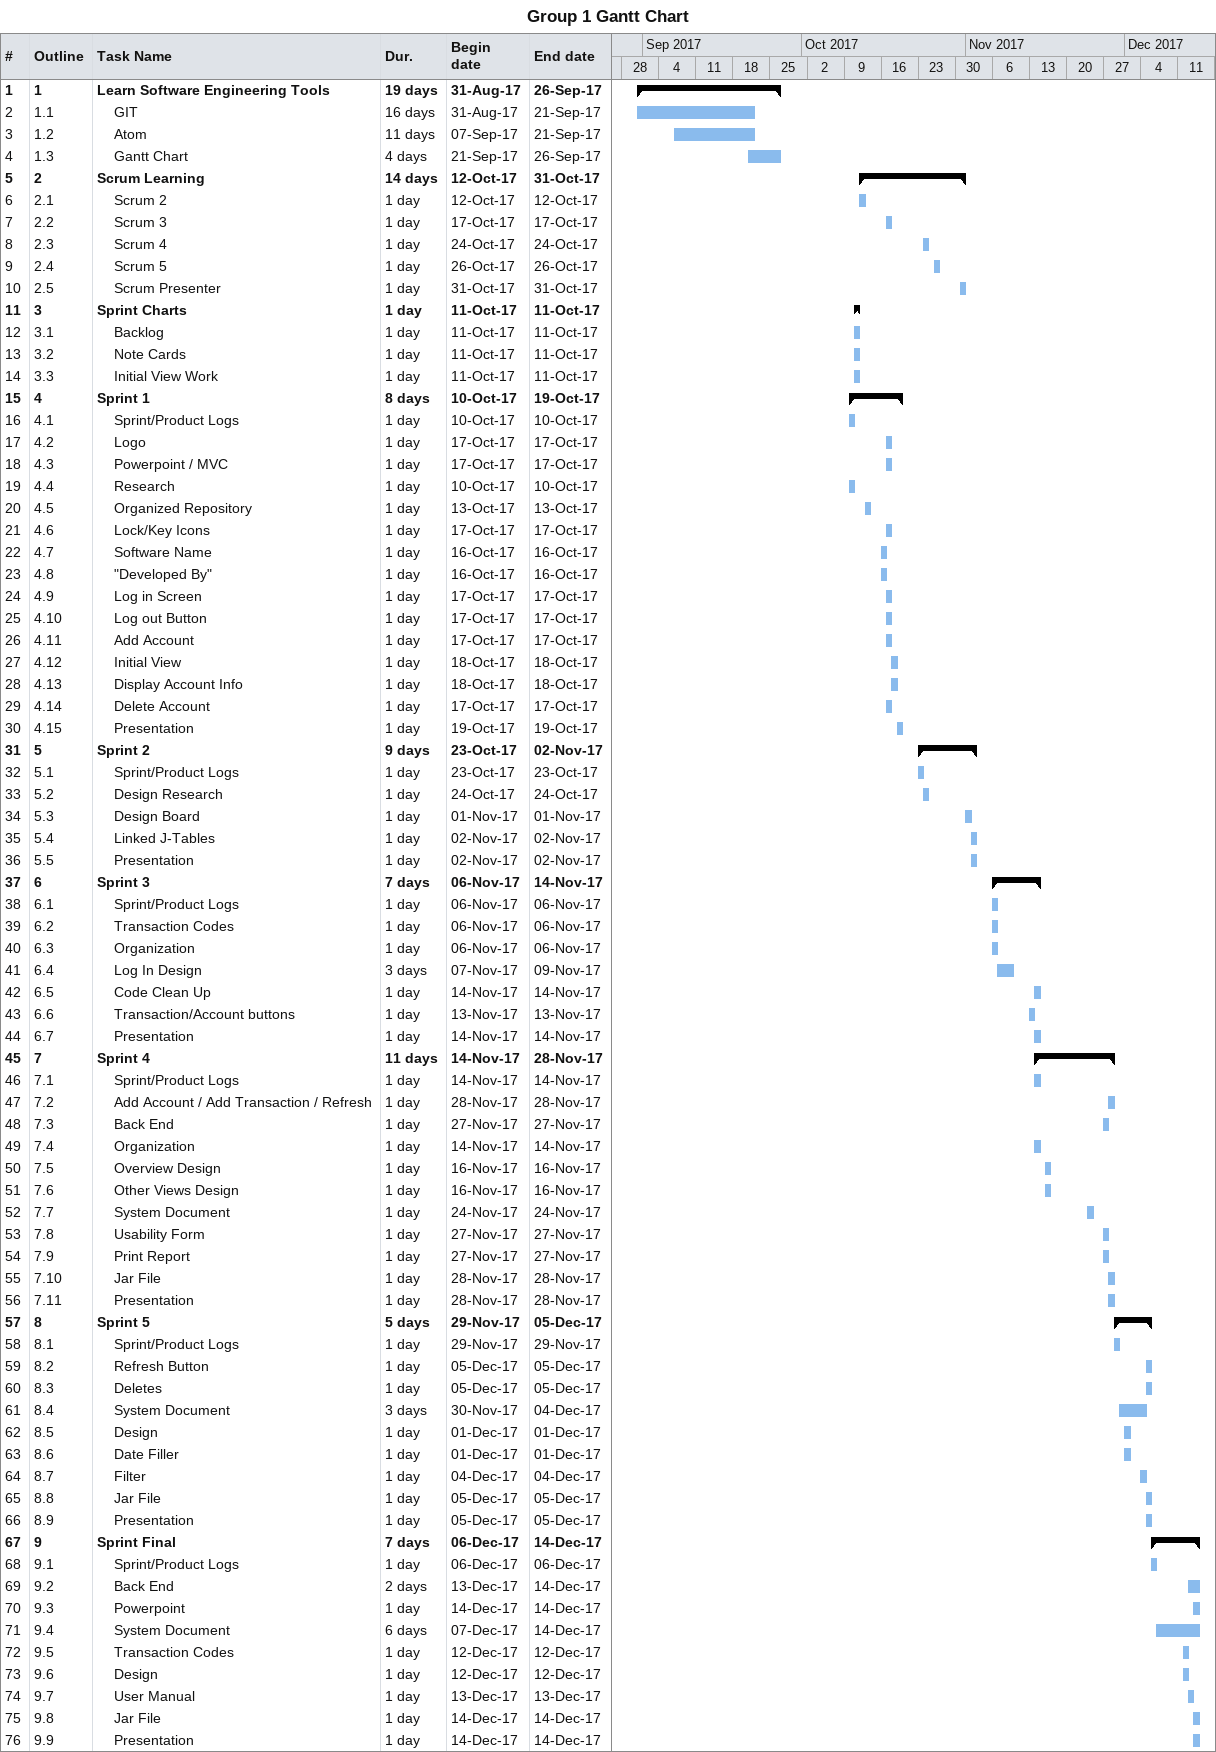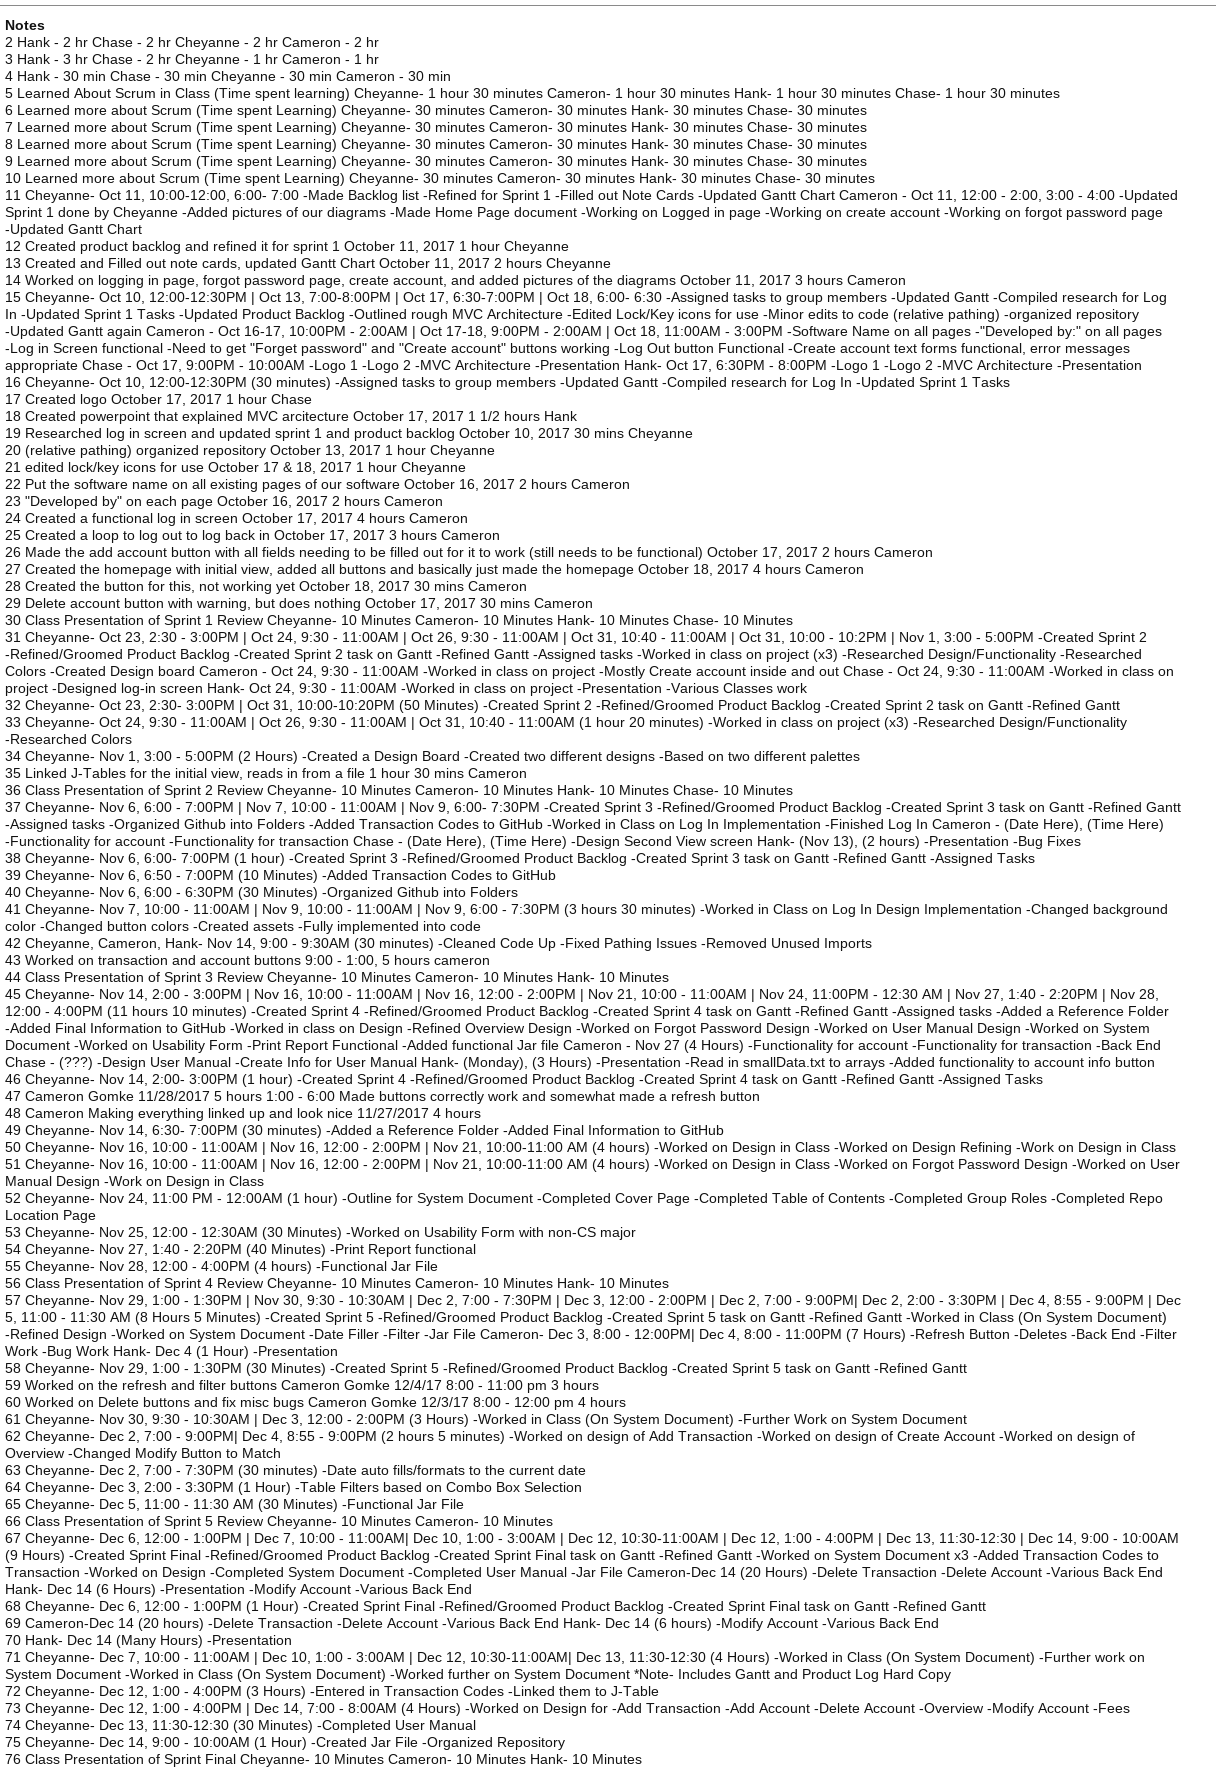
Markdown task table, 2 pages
Group 1 Gantt Chart

| ID | WBS | Task | Duration | Start | Finish |
|---|---|---|---|---|---|
| 1 | 1 | **Learn Software Engineering Tools** | 19d | 2017-08-31 | 2017-09-26 |
| 2 | 1.1 | GIT | 16d | 2017-08-31 | 2017-09-21 |
| 3 | 1.2 | Atom | 11d | 2017-09-07 | 2017-09-21 |
| 4 | 1.3 | Gantt Chart | 4d | 2017-09-21 | 2017-09-26 |
| 5 | 2 | **Scrum Learning** | 14d | 2017-10-12 | 2017-10-31 |
| 6 | 2.1 | Scrum 2 | 1d | 2017-10-12 | 2017-10-12 |
| 7 | 2.2 | Scrum 3 | 1d | 2017-10-17 | 2017-10-17 |
| 8 | 2.3 | Scrum 4 | 1d | 2017-10-24 | 2017-10-24 |
| 9 | 2.4 | Scrum 5 | 1d | 2017-10-26 | 2017-10-26 |
| 10 | 2.5 | Scrum Presenter | 1d | 2017-10-31 | 2017-10-31 |
| 11 | 3 | **Sprint Charts** | 1d | 2017-10-11 | 2017-10-11 |
| 12 | 3.1 | Backlog | 1d | 2017-10-11 | 2017-10-11 |
| 13 | 3.2 | Note Cards | 1d | 2017-10-11 | 2017-10-11 |
| 14 | 3.3 | Initial View Work | 1d | 2017-10-11 | 2017-10-11 |
| 15 | 4 | **Sprint 1** | 8d | 2017-10-10 | 2017-10-19 |
| 16 | 4.1 | Sprint/Product Logs | 1d | 2017-10-10 | 2017-10-10 |
| 17 | 4.2 | Logo | 1d | 2017-10-17 | 2017-10-17 |
| 18 | 4.3 | Powerpoint / MVC | 1d | 2017-10-17 | 2017-10-17 |
| 19 | 4.4 | Research | 1d | 2017-10-10 | 2017-10-10 |
| 20 | 4.5 | Organized Repository | 1d | 2017-10-13 | 2017-10-13 |
| 21 | 4.6 | Lock/Key Icons | 1d | 2017-10-17 | 2017-10-17 |
| 22 | 4.7 | Software Name | 1d | 2017-10-16 | 2017-10-16 |
| 23 | 4.8 | "Developed By" | 1d | 2017-10-16 | 2017-10-16 |
| 24 | 4.9 | Log in Screen | 1d | 2017-10-17 | 2017-10-17 |
| 25 | 4.10 | Log out Button | 1d | 2017-10-17 | 2017-10-17 |
| 26 | 4.11 | Add Account | 1d | 2017-10-17 | 2017-10-17 |
| 27 | 4.12 | Initial View | 1d | 2017-10-18 | 2017-10-18 |
| 28 | 4.13 | Display Account Info | 1d | 2017-10-18 | 2017-10-18 |
| 29 | 4.14 | Delete Account | 1d | 2017-10-17 | 2017-10-17 |
| 30 | 4.15 | Presentation | 1d | 2017-10-19 | 2017-10-19 |
| 31 | 5 | **Sprint 2** | 9d | 2017-10-23 | 2017-11-02 |
| 32 | 5.1 | Sprint/Product Logs | 1d | 2017-10-23 | 2017-10-23 |
| 33 | 5.2 | Design Research | 1d | 2017-10-24 | 2017-10-24 |
| 34 | 5.3 | Design Board | 1d | 2017-11-01 | 2017-11-01 |
| 35 | 5.4 | Linked J-Tables | 1d | 2017-11-02 | 2017-11-02 |
| 36 | 5.5 | Presentation | 1d | 2017-11-02 | 2017-11-02 |
| 37 | 6 | **Sprint 3** | 7d | 2017-11-06 | 2017-11-14 |
| 38 | 6.1 | Sprint/Product Logs | 1d | 2017-11-06 | 2017-11-06 |
| 39 | 6.2 | Transaction Codes | 1d | 2017-11-06 | 2017-11-06 |
| 40 | 6.3 | Organization | 1d | 2017-11-06 | 2017-11-06 |
| 41 | 6.4 | Log In Design | 3d | 2017-11-07 | 2017-11-09 |
| 42 | 6.5 | Code Clean Up | 1d | 2017-11-14 | 2017-11-14 |
| 43 | 6.6 | Transaction/Account buttons | 1d | 2017-11-13 | 2017-11-13 |
| 44 | 6.7 | Presentation | 1d | 2017-11-14 | 2017-11-14 |
| 45 | 7 | **Sprint 4** | 11d | 2017-11-14 | 2017-11-28 |
| 46 | 7.1 | Sprint/Product Logs | 1d | 2017-11-14 | 2017-11-14 |
| 47 | 7.2 | Add Account / Add Transaction / Refresh | 1d | 2017-11-28 | 2017-11-28 |
| 48 | 7.3 | Back End | 1d | 2017-11-27 | 2017-11-27 |
| 49 | 7.4 | Organization | 1d | 2017-11-14 | 2017-11-14 |
| 50 | 7.5 | Overview Design | 1d | 2017-11-16 | 2017-11-16 |
| 51 | 7.6 | Other Views Design | 1d | 2017-11-16 | 2017-11-16 |
| 52 | 7.7 | System Document | 1d | 2017-11-24 | 2017-11-24 |
| 53 | 7.8 | Usability Form | 1d | 2017-11-27 | 2017-11-27 |
| 54 | 7.9 | Print Report | 1d | 2017-11-27 | 2017-11-27 |
| 55 | 7.10 | Jar File | 1d | 2017-11-28 | 2017-11-28 |
| 56 | 7.11 | Presentation | 1d | 2017-11-28 | 2017-11-28 |
| 57 | 8 | **Sprint 5** | 5d | 2017-11-29 | 2017-12-05 |
| 58 | 8.1 | Sprint/Product Logs | 1d | 2017-11-29 | 2017-11-29 |
| 59 | 8.2 | Refresh Button | 1d | 2017-12-05 | 2017-12-05 |
| 60 | 8.3 | Deletes | 1d | 2017-12-05 | 2017-12-05 |
| 61 | 8.4 | System Document | 3d | 2017-11-30 | 2017-12-04 |
| 62 | 8.5 | Design | 1d | 2017-12-01 | 2017-12-01 |
| 63 | 8.6 | Date Filler | 1d | 2017-12-01 | 2017-12-01 |
| 64 | 8.7 | Filter | 1d | 2017-12-04 | 2017-12-04 |
| 65 | 8.8 | Jar File | 1d | 2017-12-05 | 2017-12-05 |
| 66 | 8.9 | Presentation | 1d | 2017-12-05 | 2017-12-05 |
| 67 | 9 | **Sprint Final** | 7d | 2017-12-06 | 2017-12-14 |
| 68 | 9.1 | Sprint/Product Logs | 1d | 2017-12-06 | 2017-12-06 |
| 69 | 9.2 | Back End | 2d | 2017-12-13 | 2017-12-14 |
| 70 | 9.3 | Powerpoint | 1d | 2017-12-14 | 2017-12-14 |
| 71 | 9.4 | System Document | 6d | 2017-12-07 | 2017-12-14 |
| 72 | 9.5 | Transaction Codes | 1d | 2017-12-12 | 2017-12-12 |
| 73 | 9.6 | Design | 1d | 2017-12-12 | 2017-12-12 |
| 74 | 9.7 | User Manual | 1d | 2017-12-13 | 2017-12-13 |
| 75 | 9.8 | Jar File | 1d | 2017-12-14 | 2017-12-14 |
| 76 | 9.9 | Presentation | 1d | 2017-12-14 | 2017-12-14 |

Notes
- 2: Hank - 2 hr Chase - 2 hr Cheyanne - 2 hr Cameron - 2 hr
- 3: Hank - 3 hr Chase - 2 hr Cheyanne - 1 hr Cameron - 1 hr
- 4: Hank - 30 min Chase - 30 min Cheyanne - 30 min Cameron - 30 min
- 5: Learned About Scrum in Class (Time spent learning) Cheyanne- 1 hour 30 minutes Cameron- 1 hour 30 minutes Hank- 1 hour 30 minutes Chase- 1 hour 30 minutes
- 6: Learned more about Scrum (Time spent Learning) Cheyanne- 30 minutes Cameron- 30 minutes Hank- 30 minutes Chase- 30 minutes
- 7: Learned more about Scrum (Time spent Learning) Cheyanne- 30 minutes Cameron- 30 minutes Hank- 30 minutes Chase- 30 minutes
- 8: Learned more about Scrum (Time spent Learning) Cheyanne- 30 minutes Cameron- 30 minutes Hank- 30 minutes Chase- 30 minutes
- 9: Learned more about Scrum (Time spent Learning) Cheyanne- 30 minutes Cameron- 30 minutes Hank- 30 minutes Chase- 30 minutes
- 10: Learned more about Scrum (Time spent Learning) Cheyanne- 30 minutes Cameron- 30 minutes Hank- 30 minutes Chase- 30 minutes
- 11: Cheyanne- Oct 11, 10:00-12:00, 6:00- 7:00 -Made Backlog list -Refined for Sprint 1 -Filled out Note Cards -Updated Gantt Chart Cameron - Oct 11, 12:00 - 2:00, 3:00 - 4:00 -Updated Sprint 1 done by Cheyanne -Added pictures of our diagrams -Made Home Page document -Working on Logged in page -Working on create account -Working on forgot password page -Updated Gantt Chart
- 12: Created product backlog and refined it for sprint 1 October 11, 2017 1 hour Cheyanne
- 13: Created and Filled out note cards, updated Gantt Chart October 11, 2017 2 hours Cheyanne
- 14: Worked on logging in page, forgot password page, create account, and added pictures of the diagrams October 11, 2017 3 hours Cameron
- 15: Cheyanne- Oct 10, 12:00-12:30PM | Oct 13, 7:00-8:00PM | Oct 17, 6:30-7:00PM | Oct 18, 6:00- 6:30 -Assigned tasks to group members -Updated Gantt -Compiled research for Log In -Updated Sprint 1 Tasks -Updated Product Backlog -Outlined rough MVC Architecture -Edited Lock/Key icons for use -Minor edits to code (relative pathing) -organized repository -Updated Gantt again Cameron - Oct 16-17, 10:00PM - 2:00AM | Oct 17-18, 9:00PM - 2:00AM | Oct 18, 11:00AM - 3:00PM -Software Name on all pages -"Developed by:" on all pages -Log in Screen functional -Need to get "Forget password" and "Create account" buttons working -Log Out button Functional -Create account text forms functional, error messages appropriate Chase - Oct 17, 9:00PM - 10:00AM -Logo 1 -Logo 2 -MVC Architecture -Presentation Hank- Oct 17, 6:30PM - 8:00PM -Logo 1 -Logo 2 -MVC Architecture -Presentation
- 16: Cheyanne- Oct 10, 12:00-12:30PM (30 minutes) -Assigned tasks to group members -Updated Gantt -Compiled research for Log In -Updated Sprint 1 Tasks
- 17: Created logo October 17, 2017 1 hour Chase
- 18: Created powerpoint that explained MVC arcitecture October 17, 2017 1 1/2 hours Hank
- 19: Researched log in screen and updated sprint 1 and product backlog October 10, 2017 30 mins Cheyanne
- 20: (relative pathing) organized repository October 13, 2017 1 hour Cheyanne
- 21: edited lock/key icons for use October 17 & 18, 2017 1 hour Cheyanne
- 22: Put the software name on all existing pages of our software October 16, 2017 2 hours Cameron
- 23: "Developed by" on each page October 16, 2017 2 hours Cameron
- 24: Created a functional log in screen October 17, 2017 4 hours Cameron
- 25: Created a loop to log out to log back in October 17, 2017 3 hours Cameron
- 26: Made the add account button with all fields needing to be filled out for it to work (still needs to be functional) October 17, 2017 2 hours Cameron
- 27: Created the homepage with initial view, added all buttons and basically just made the homepage October 18, 2017 4 hours Cameron
- 28: Created the button for this, not working yet October 18, 2017 30 mins Cameron
- 29: Delete account button with warning, but does nothing October 17, 2017 30 mins Cameron
- 30: Class Presentation of Sprint 1 Review Cheyanne- 10 Minutes Cameron- 10 Minutes Hank- 10 Minutes Chase- 10 Minutes
- 31: Cheyanne- Oct 23, 2:30 - 3:00PM | Oct 24, 9:30 - 11:00AM | Oct 26, 9:30 - 11:00AM | Oct 31, 10:40 - 11:00AM | Oct 31, 10:00 - 10:2PM | Nov 1, 3:00 - 5:00PM -Created Sprint 2 -Refined/Groomed Product Backlog -Created Sprint 2 task on Gantt -Refined Gantt -Assigned tasks -Worked in class on project (x3) -Researched Design/Functionality -Researched Colors -Created Design board Cameron - Oct 24, 9:30 - 11:00AM -Worked in class on project -Mostly Create account inside and out Chase - Oct 24, 9:30 - 11:00AM -Worked in class on project -Designed log-in screen Hank- Oct 24, 9:30 - 11:00AM -Worked in class on project -Presentation -Various Classes work
- 32: Cheyanne- Oct 23, 2:30- 3:00PM | Oct 31, 10:00-10:20PM (50 Minutes) -Created Sprint 2 -Refined/Groomed Product Backlog -Created Sprint 2 task on Gantt -Refined Gantt
- 33: Cheyanne- Oct 24, 9:30 - 11:00AM | Oct 26, 9:30 - 11:00AM | Oct 31, 10:40 - 11:00AM (1 hour 20 minutes) -Worked in class on project (x3) -Researched Design/Functionality -Researched Colors
- 34: Cheyanne- Nov 1, 3:00 - 5:00PM (2 Hours) -Created a Design Board -Created two different designs -Based on two different palettes
- 35: Linked J-Tables for the initial view, reads in from a file 1 hour 30 mins Cameron
- 36: Class Presentation of Sprint 2 Review Cheyanne- 10 Minutes Cameron- 10 Minutes Hank- 10 Minutes Chase- 10 Minutes
- 37: Cheyanne- Nov 6, 6:00 - 7:00PM | Nov 7, 10:00 - 11:00AM | Nov 9, 6:00- 7:30PM -Created Sprint 3 -Refined/Groomed Product Backlog -Created Sprint 3 task on Gantt -Refined Gantt -Assigned tasks -Organized Github into Folders -Added Transaction Codes to GitHub -Worked in Class on Log In Implementation -Finished Log In Cameron - (Date Here), (Time Here) -Functionality for account -Functionality for transaction Chase - (Date Here), (Time Here) -Design Second View screen Hank- (Nov 13), (2 hours) -Presentation -Bug Fixes
- 38: Cheyanne- Nov 6, 6:00- 7:00PM (1 hour) -Created Sprint 3 -Refined/Groomed Product Backlog -Created Sprint 3 task on Gantt -Refined Gantt -Assigned Tasks
- 39: Cheyanne- Nov 6, 6:50 - 7:00PM (10 Minutes) -Added Transaction Codes to GitHub
- 40: Cheyanne- Nov 6, 6:00 - 6:30PM (30 Minutes) -Organized Github into Folders
- 41: Cheyanne- Nov 7, 10:00 - 11:00AM | Nov 9, 10:00 - 11:00AM | Nov 9, 6:00 - 7:30PM (3 hours 30 minutes) -Worked in Class on Log In Design Implementation -Changed background color -Changed button colors -Created assets -Fully implemented into code
- 42: Cheyanne, Cameron, Hank- Nov 14, 9:00 - 9:30AM (30 minutes) -Cleaned Code Up -Fixed Pathing Issues -Removed Unused Imports
- 43: Worked on transaction and account buttons 9:00 - 1:00, 5 hours cameron
- 44: Class Presentation of Sprint 3 Review Cheyanne- 10 Minutes Cameron- 10 Minutes Hank- 10 Minutes
- 45: Cheyanne- Nov 14, 2:00 - 3:00PM | Nov 16, 10:00 - 11:00AM | Nov 16, 12:00 - 2:00PM | Nov 21, 10:00 - 11:00AM | Nov 24, 11:00PM - 12:30 AM | Nov 27, 1:40 - 2:20PM | Nov 28, 12:00 - 4:00PM (11 hours 10 minutes) -Created Sprint 4 -Refined/Groomed Product Backlog -Created Sprint 4 task on Gantt -Refined Gantt -Assigned tasks -Added a Reference Folder -Added Final Information to GitHub -Worked in class on Design -Refined Overview Design -Worked on Forgot Password Design -Worked on User Manual Design -Worked on System Document -Worked on Usability Form -Print Report Functional -Added functional Jar file Cameron - Nov 27 (4 Hours) -Functionality for account -Functionality for transaction -Back End Chase - (???) -Design User Manual -Create Info for User Manual Hank- (Monday), (3 Hours) -Presentation -Read in smallData.txt to arrays -Added functionality to account info button
- 46: Cheyanne- Nov 14, 2:00- 3:00PM (1 hour) -Created Sprint 4 -Refined/Groomed Product Backlog -Created Sprint 4 task on Gantt -Refined Gantt -Assigned Tasks
- 47: Cameron Gomke 11/28/2017 5 hours 1:00 - 6:00 Made buttons correctly work and somewhat made a refresh button
- 48: Cameron Making everything linked up and look nice 11/27/2017 4 hours
- 49: Cheyanne- Nov 14, 6:30- 7:00PM (30 minutes) -Added a Reference Folder -Added Final Information to GitHub
- 50: Cheyanne- Nov 16, 10:00 - 11:00AM | Nov 16, 12:00 - 2:00PM | Nov 21, 10:00-11:00 AM (4 hours) -Worked on Design in Class -Worked on Design Refining -Work on Design in Class
- 51: Cheyanne- Nov 16, 10:00 - 11:00AM | Nov 16, 12:00 - 2:00PM | Nov 21, 10:00-11:00 AM (4 hours) -Worked on Design in Class -Worked on Forgot Password Design -Worked on User Manual Design -Work on Design in Class
- 52: Cheyanne- Nov 24, 11:00 PM - 12:00AM (1 hour) -Outline for System Document -Completed Cover Page -Completed Table of Contents -Completed Group Roles -Completed Repo Location Page
- 53: Cheyanne- Nov 25, 12:00 - 12:30AM (30 Minutes) -Worked on Usability Form with non-CS major
- 54: Cheyanne- Nov 27, 1:40 - 2:20PM (40 Minutes) -Print Report functional
- 55: Cheyanne- Nov 28, 12:00 - 4:00PM (4 hours) -Functional Jar File
- 56: Class Presentation of Sprint 4 Review Cheyanne- 10 Minutes Cameron- 10 Minutes Hank- 10 Minutes
- 57: Cheyanne- Nov 29, 1:00 - 1:30PM | Nov 30, 9:30 - 10:30AM | Dec 2, 7:00 - 7:30PM | Dec 3, 12:00 - 2:00PM | Dec 2, 7:00 - 9:00PM| Dec 2, 2:00 - 3:30PM | Dec 4, 8:55 - 9:00PM | Dec 5, 11:00 - 11:30 AM (8 Hours 5 Minutes) -Created Sprint 5 -Refined/Groomed Product Backlog -Created Sprint 5 task on Gantt -Refined Gantt -Worked in Class (On System Document) -Refined Design -Worked on System Document -Date Filler -Filter -Jar File Cameron- Dec 3, 8:00 - 12:00PM| Dec 4, 8:00 - 11:00PM (7 Hours) -Refresh Button -Deletes -Back End -Filter Work -Bug Work Hank- Dec 4 (1 Hour) -Presentation
- 58: Cheyanne- Nov 29, 1:00 - 1:30PM (30 Minutes) -Created Sprint 5 -Refined/Groomed Product Backlog -Created Sprint 5 task on Gantt -Refined Gantt
- 59: Worked on the refresh and filter buttons Cameron Gomke 12/4/17 8:00 - 11:00 pm 3 hours
- 60: Worked on Delete buttons and fix misc bugs Cameron Gomke 12/3/17 8:00 - 12:00 pm 4 hours
- 61: Cheyanne- Nov 30, 9:30 - 10:30AM | Dec 3, 12:00 - 2:00PM (3 Hours) -Worked in Class (On System Document) -Further Work on System Document
- 62: Cheyanne- Dec 2, 7:00 - 9:00PM| Dec 4, 8:55 - 9:00PM (2 hours 5 minutes) -Worked on design of Add Transaction -Worked on design of Create Account -Worked on design of Overview -Changed Modify Button to Match
- 63: Cheyanne- Dec 2, 7:00 - 7:30PM (30 minutes) -Date auto fills/formats to the current date
- 64: Cheyanne- Dec 3, 2:00 - 3:30PM (1 Hour) -Table Filters based on Combo Box Selection
- 65: Cheyanne- Dec 5, 11:00 - 11:30 AM (30 Minutes) -Functional Jar File
- 66: Class Presentation of Sprint 5 Review Cheyanne- 10 Minutes Cameron- 10 Minutes
- 67: Cheyanne- Dec 6, 12:00 - 1:00PM | Dec 7, 10:00 - 11:00AM| Dec 10, 1:00 - 3:00AM | Dec 12, 10:30-11:00AM | Dec 12, 1:00 - 4:00PM | Dec 13, 11:30-12:30 | Dec 14, 9:00 - 10:00AM (9 Hours) -Created Sprint Final -Refined/Groomed Product Backlog -Created Sprint Final task on Gantt -Refined Gantt -Worked on System Document x3 -Added Transaction Codes to Transaction -Worked on Design -Completed System Document -Completed User Manual -Jar File Cameron-Dec 14 (20 Hours) -Delete Transaction -Delete Account -Various Back End Hank- Dec 14 (6 Hours) -Presentation -Modify Account -Various Back End
- 68: Cheyanne- Dec 6, 12:00 - 1:00PM (1 Hour) -Created Sprint Final -Refined/Groomed Product Backlog -Created Sprint Final task on Gantt -Refined Gantt
- 69: Cameron-Dec 14 (20 hours) -Delete Transaction -Delete Account -Various Back End Hank- Dec 14 (6 hours) -Modify Account -Various Back End
- 70: Hank- Dec 14 (Many Hours) -Presentation
- 71: Cheyanne- Dec 7, 10:00 - 11:00AM | Dec 10, 1:00 - 3:00AM | Dec 12, 10:30-11:00AM| Dec 13, 11:30-12:30 (4 Hours) -Worked in Class (On System Document) -Further work on System Document -Worked in Class (On System Document) -Worked further on System Document *Note- Includes Gantt and Product Log Hard Copy
- 72: Cheyanne- Dec 12, 1:00 - 4:00PM (3 Hours) -Entered in Transaction Codes -Linked them to J-Table
- 73: Cheyanne- Dec 12, 1:00 - 4:00PM | Dec 14, 7:00 - 8:00AM (4 Hours) -Worked on Design for -Add Transaction -Add Account -Delete Account -Overview -Modify Account -Fees
- 74: Cheyanne- Dec 13, 11:30-12:30 (30 Minutes) -Completed User Manual
- 75: Cheyanne- Dec 14, 9:00 - 10:00AM (1 Hour) -Created Jar File -Organized Repository
- 76: Class Presentation of Sprint Final Cheyanne- 10 Minutes Cameron- 10 Minutes Hank- 10 Minutes
